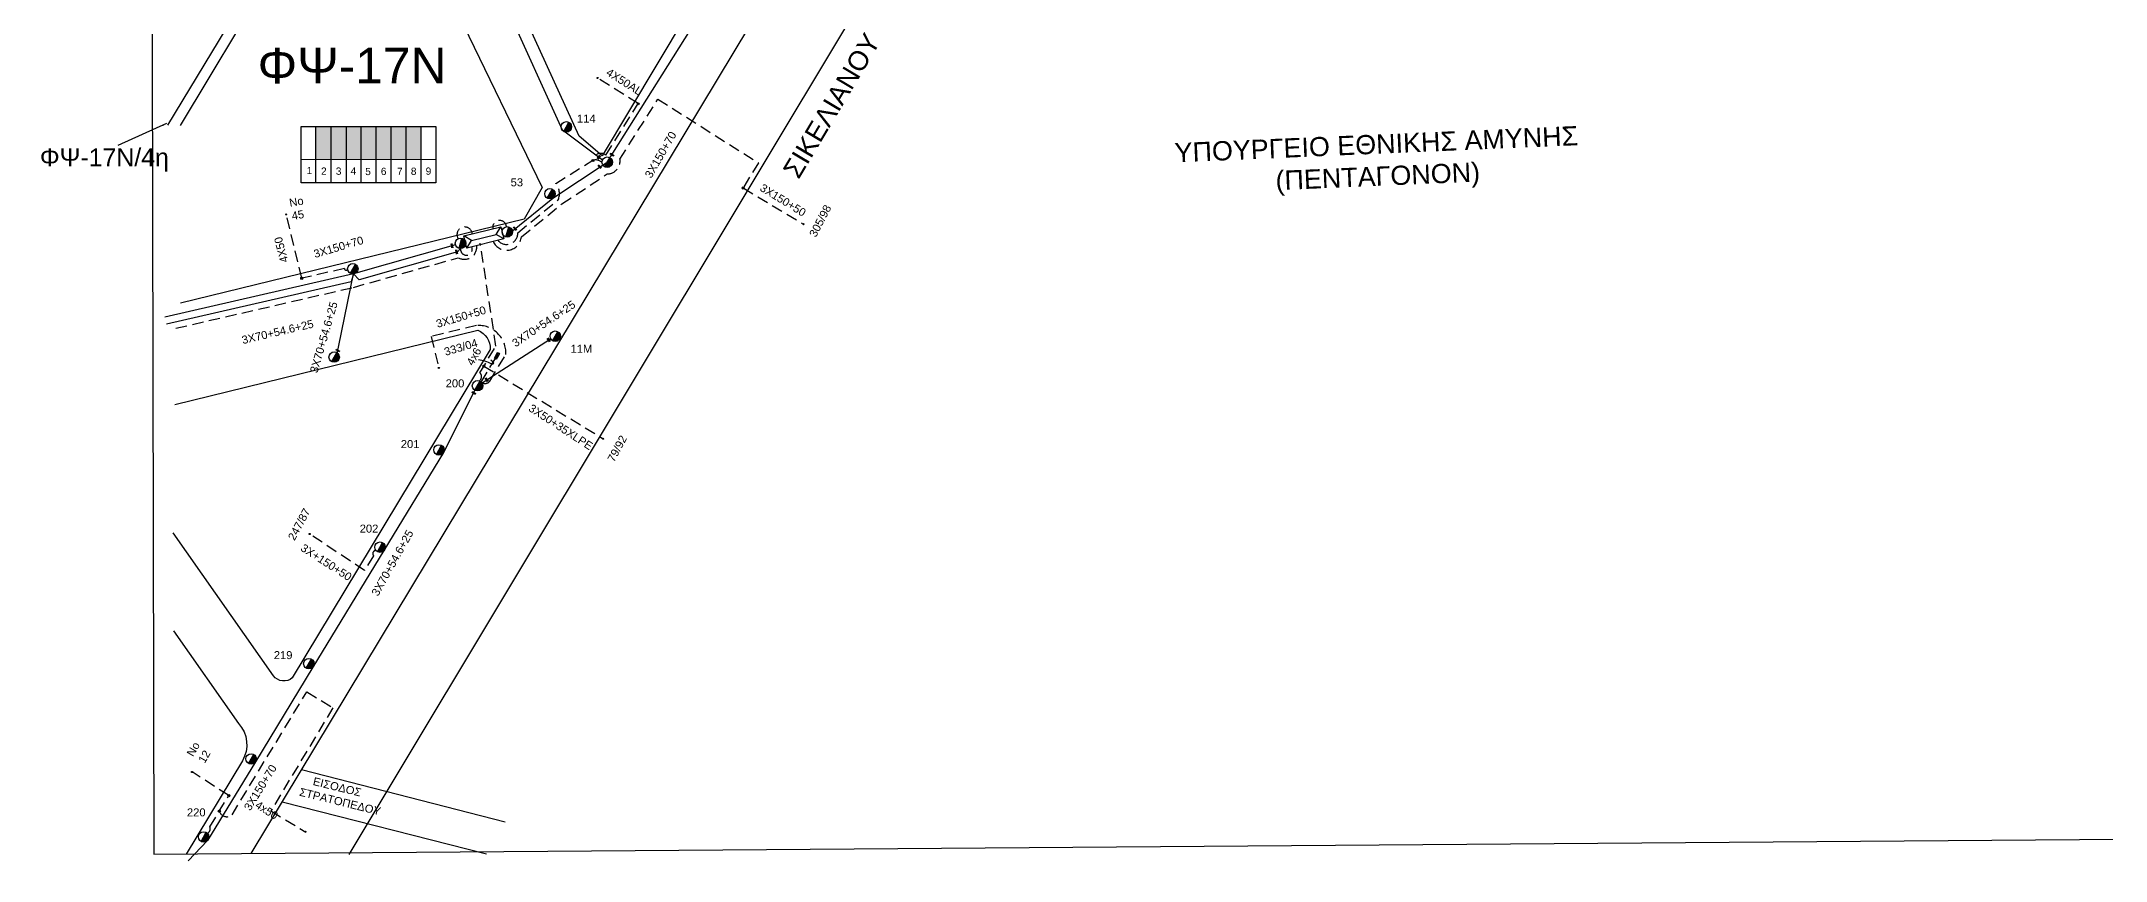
# Model space of a CAD drawing. Header units: millimetres. Extents: x 771 to 3391, y 686 to 1835.
# Drawn here: x 861.9 to 1326.2, y 746.8 to 931.1 of the extents above; entities that cross this region are included whole.
import ezdxf

# ---------------------------------------------------------------- set-up
doc = ezdxf.new("R2010")
doc.units = ezdxf.units.MM
doc.linetypes.add('DASHED', pattern=[19.05, 12.7, -6.35])
for name, color, linetype in [('Pillar OTE', 7, 'Continuous'), ('Άγνωστα', 7, 'Continuous'), ('Επιγραφές - Σχήματα', 7, 'Continuous'), ('Καλωδια Χ.Τ. 3x50+35', 7, 'Continuous'), ('Καλώδια ΧΤ   3x150+50CU', 7, 'DASHED'), ('Καλώδια ΧΤ   3x150+70AL', 7, 'DASHED'), ('Μηχανική τομή', 7, 'Continuous'), ('Στύλος ΦΜ', 7, 'Continuous'), ('Στύλος ΦΜ @ 1', 7, 'Continuous'), ('Συνδέσεις', 7, 'Continuous'), ('Συνεστραμμένα ΧΤ   3x70+54.6+25 AL', 7, 'SYN_LINE'), ('Υποσταθμός εναέριος 2 στύλων', 7, 'Continuous'), ('Υποσταθμός πόλεως', 7, 'Continuous'), ('Υπόβαθρο ΔΕΗ', 7, 'Continuous'), ('Υπόγεια καλώδια Παροχών ΧΤ   4x50AL', 7, 'DASHED'), ('Υπόγεια καλώδια Παροχών ΧΤ   4x6', 7, 'DASHED')]:
    doc.layers.add(name, color=color, linetype=linetype)
doc.styles.add('arial', font='arial.ttf')
doc.styles.get("Standard").update_dxf_attribs({"font": 'arial.ttf'})
doc.linetypes.add('SYN_LINE', pattern='A,0.5,-0.0001,["/\\/\\/\\/",Standard,S=0.1,R=0,X=0,Y=-0.05],-0.25', length=0.7501)
doc.dimstyles.new('ISO-25', dxfattribs={"dimtxt": 2.5, "dimasz": 2.5, "dimexe": 1.25, "dimexo": 0.625, "dimtad": 1, "dimtxsty": 'Standard', "dimcen": 2.5, "dimadec": 0, "dimazin": 0, "dimtfac": 1, "dimtmove": 0, "dimatfit": 3, "dimfxl": 1, "dimarcsym": 0})

# ---------------------------------------------------------------- blocks, each defined once
blk = doc.blocks.new('ΥΠΑΡΧΩΝ ΤΣΙΜΕΝΤΕΝΙΟΣ ΣΤΥΛΟΣ')
at = {"layer": 'Στύλος ΦΜ'}
blk.add_hatch(color=7, dxfattribs=at).paths.add_polyline_path([(-1.3, -2.3, 0.574793), (2.6, 0, 0.268822), (1.3, 2.3)])
at = {"layer": 'Στύλος ΦΜ', "color": 7}
blk.add_line((-1.3, -2.3), (1.3, 2.3), dxfattribs=at)
blk.add_circle((0, 0), 2.62, dxfattribs=at)
at = {"layer": 'Στύλος ΦΜ', "flags": 4}
for tag, p in [('ΑΡΙΘΜΟΣ', (-4.7, 8.1)), ('ΤΥΠΟΣ', (-4.9, 3))]:
    blk.add_attdef(tag, p, '', height=4, dxfattribs=at)
blk = doc.blocks.new('ΥΠΟΣΤΑΘΜΟΣ ΕΝΑΕΡΙΟΣ ΕΠΙ 2 ΣΤΥΛΩΝ')
at = {"layer": 'Υποσταθμός εναέριος 2 στύλων', "linetype": 'Continuous'}
for points in [[(-11.97, -2.11, 0.574793), (-8.45, -0.07, 0.268822), (-9.64, 1.98)], [(9.68, -2.15, 0.574793), (13.19, -0.1, 0.268822), (12.01, 1.95)]]:
    blk.add_hatch(color=256, dxfattribs=at).paths.add_polyline_path(points)
for p, q in [((-11.97, -2.11), (-9.64, 1.98)), ((9.68, -2.15), (12.01, 1.95))]:
    blk.add_line(p, q, dxfattribs=at)
for centre in [(-10.81, -0.07), (10.84, -0.1)]:
    blk.add_circle(centre, 2.36, dxfattribs=at)
at = {"layer": 'Υποσταθμός πόλεως', "linetype": 'Continuous', "ltscale": 40}
blk.add_lwpolyline([(-8.57, 2.82), (8.57, 2.82), (8.57, -2.82), (-8.57, -2.82)], close=True, dxfattribs=at)
for points in [[(-5.75, 0), (-8.57, 2.82)], [(-8.57, -2.82), (-5.75, 0)], [(-5.75, 0), (5.75, 0)], [(5.75, 0), (8.57, 2.82)], [(8.57, -2.82), (5.75, 0)]]:
    blk.add_lwpolyline(points, dxfattribs=at)
at = {"layer": 'Υποσταθμός εναέριος 2 στύλων', "ltscale": 40, "flags": 1}
for tag, p in [('ΜΕΤΑΣΧΗΜΑΤΙΣΜΟΣ', (14.09, 2.51)), ('ΙΣΧΥΣ', (14.07, -0.28)), ('ΑΡΙΘΜΟΣ', (14.19, -3))]:
    blk.add_attdef(tag, p, '', height=1.8, dxfattribs=at)
blk = doc.blocks.new('_ΣΥΝΔΕΣΗ')
at = {"layer": 'Συνδέσεις', "linetype": 'SYN_LINE', "ltscale": 40}
blk.add_hatch(color=256, dxfattribs=at).paths.add_polyline_path([(0.5, -0.01, 1), (-0.5, -0.01, 1)])
at = {"layer": 'Συνδέσεις'}
blk.add_circle((0, -0.01), 0.5, dxfattribs=at)
blk = doc.blocks.new('ΜΗΧΑΝΙΚΗ ΤΟΜΗ')
at = {"layer": 'Μηχανική τομή', "ltscale": 40}
for p, q in [((-1.9, 0.8), (1.9, 0.8)), ((1.9, 0), (-1.9, 0))]:
    blk.add_line(p, q, dxfattribs=at)
blk = doc.blocks.new('ΥΠΟΣΤΑΘΜΟΣ ΠΟΛΕΩΣ')
at = {"layer": 'Υποσταθμός πόλεως', "linetype": 'Continuous', "ltscale": 40}
blk.add_lwpolyline([(-8.6, 2.8), (8.6, 2.8), (8.6, -2.8), (-8.6, -2.8)], close=True, dxfattribs=at)
for points in [[(-5.8, 0), (-8.6, 2.8)], [(5.8, 0), (8.6, 2.8)], [(-8.6, -2.8), (-5.8, 0)], [(-5.8, 0), (5.8, 0)], [(8.6, -2.8), (5.8, 0)]]:
    blk.add_lwpolyline(points, dxfattribs=at)
at = {"layer": 'Υποσταθμός πόλεως', "linetype": 'SYN_LINE', "ltscale": 40, "flags": 1}
for tag, p in [('ΜΕΤΑΣΧΗΜΑΤΙΣΜΟΣ', (10.6, 2.4)), ('ΙΣΧΥΣ', (10.6, -0.4)), ('ΑΡΙΘΜΟΣ', (10.7, -3.1))]:
    blk.add_attdef(tag, p, '', height=1.8, dxfattribs=at)

msp = doc.modelspace()

# ---------------------------------------------------------------- hatches: boundary and pattern name
at = {"layer": 'Καλώδια ΧΤ   3x150+50CU', "linetype": 'DASHED', "ltscale": 0.2}
h = msp.add_hatch(color=27, dxfattribs=at)
h.dxf.hatch_style = 1
h.paths.add_polyline_path([(927.06036, 911.91629), (923.62048, 911.91651), (923.62002, 904.55592), (927.0599, 904.55258)])
h = msp.add_hatch(color=173, dxfattribs=at)
h.dxf.hatch_style = 1
h.paths.add_polyline_path([(930.49993, 911.91608), (927.06036, 911.91629), (927.0599, 904.55258), (930.49946, 904.54924)])
h = msp.add_hatch(color=151, dxfattribs=at)
h.dxf.hatch_style = 1
h.paths.add_polyline_path([(933.79748, 911.91587), (930.49993, 911.91608), (930.49946, 904.54924), (933.79702, 904.54604)])
h = msp.add_hatch(color=6, dxfattribs=at)
h.dxf.hatch_style = 1
h.paths.add_polyline_path([(937.18348, 911.91566), (933.79748, 911.91587), (933.79702, 904.54604), (937.18302, 904.54275)])
h = msp.add_hatch(color=1, dxfattribs=at)
h.dxf.hatch_style = 1
h.paths.add_polyline_path([(940.58012, 911.91545), (937.18348, 911.91566), (937.18302, 904.54275), (940.57966, 904.53945)])
h = msp.add_hatch(color=85, dxfattribs=at)
h.dxf.hatch_style = 1
h.paths.add_polyline_path([(943.91717, 911.91524), (940.58012, 911.91545), (940.57966, 904.53945), (943.91671, 904.53621)])
h = msp.add_hatch(color=62, dxfattribs=at)
h.dxf.hatch_style = 1
h.paths.add_polyline_path([(947.30555, 911.91503), (943.91717, 911.91524), (943.91671, 904.53621), (947.30509, 904.53292)])

# ---------------------------------------------------------------- linework, layer by layer
at = {"layer": 'Pillar OTE', "ltscale": 40}
for points in [[(920.29178, 899.27643), (920.29257, 911.91672), (950.62565, 911.91482), (950.62486, 899.24707), (920.29178, 899.27736)], [(923.61969, 899.27404), (923.62048, 911.91651)], [(927.05957, 899.2706), (927.06036, 911.91629)], [(930.49913, 899.26717), (930.49993, 911.91608)], [(933.79669, 899.26387), (933.79748, 911.91587)], [(937.18269, 899.26049), (937.18348, 911.91566)], [(940.57933, 899.2571), (940.58012, 911.91545)], [(943.91638, 899.25377), (943.91717, 911.91524)], [(947.30476, 899.25038), (947.30555, 911.91503)], [(920.29211, 904.55915), (950.62519, 904.52969)]]:
    msp.add_lwpolyline(points, dxfattribs=at)
at = {"layer": 'Άγνωστα', "color": 85, "linetype": 'DASHED', "ltscale": 0.2}
msp.add_lwpolyline([(899.20891, 752.945, 0.429763009), (899.75982, 754.39795), (904.03103, 761.40067)], format="xyb", dxfattribs=at)
at = {"layer": 'Καλωδια Χ.Τ. 3x50+35', "color": 85, "linetype": 'DASHED', "ltscale": 0.2}
msp.add_lwpolyline([(961.40853, 858.03567), (988.22993, 841.6841)], dxfattribs=at)
at = {"layer": 'Καλώδια ΧΤ   3x150+50CU', "color": 6, "linetype": 'DASHED', "ltscale": 0.2}
msp.add_lwpolyline([(964.5826, 886.30919, 0.72015894), (969.02741, 888.03468), (978.137, 895.44173, 0.286633823), (977.55067, 899.07114), (985.92378, 904.31441, -0.274758296), (987.96732, 903.8164)], format="xyb", dxfattribs=at)
at = {"layer": 'Καλώδια ΧΤ   3x150+50CU', "color": 173, "linetype": 'DASHED', "ltscale": 0.2}
msp.add_lwpolyline([(1019.7285, 898.09448), (1033.28984, 889.95493)], dxfattribs=at)
at = {"layer": 'Καλώδια ΧΤ   3x150+50CU', "color": 151, "linetype": 'DASHED', "ltscale": 0.2}
msp.add_lwpolyline([(892.12559, 866.5377), (932.05316, 875.73509), (955.65464, 882.4038, 0.607576753), (959.80606, 885.1337)], format="xyb", dxfattribs=at)
at = {"layer": 'Καλώδια ΧΤ   3x150+50CU', "color": 85, "linetype": 'DASHED', "ltscale": 0.2}
for points in [[(960.42066, 854.70195, 0.454974617), (960.49991, 856.52674), (964.11408, 862.52874), (960.58639, 885.68239)], [(960.80476, 854.44888, 0.445630206), (962.73467, 854.66034), (966.34885, 860.66234, 0.450714198), (959.70852, 867.16147), (949.54072, 864.67249), (951.25819, 857.65639)], [(937.12859, 816.55747, 0.631100925), (936.57377, 815.3643), (934.55789, 812.06453), (922.14927, 820.31046)]]:
    msp.add_lwpolyline(points, format="xyb", dxfattribs=at)
at = {"layer": 'Καλώδια ΧΤ   3x150+50CU', "color": 62, "linetype": 'DASHED', "ltscale": 0.2}
msp.add_arc((957.07169, 887.59703), 1.72648, 6.1694726, 211.6357341, dxfattribs=at)
at = {"layer": 'Καλώδια ΧΤ   3x150+50CU', "color": 1, "linetype": 'DASHED', "ltscale": 0.2}
msp.add_arc((964.93869, 889.24138), 1.54838, 5.2773775, 191.8555071, dxfattribs=at)
at = {"layer": 'Καλώδια ΧΤ   3x150+50CU', "color": 27, "linetype": 'DASHED', "ltscale": 0.2}
msp.add_arc((957.47334, 884.29377), 1.31403, 172.1534469, 25.1553667, dxfattribs=at)
at = {"layer": 'Καλώδια ΧΤ   3x150+70AL', "color": 173, "linetype": 'DASHED', "ltscale": 0.2}
msp.add_lwpolyline([(963.50186, 886.04323, 0.770535275), (969.83627, 887.10793), (978.94587, 894.51498), (989.16066, 901.24548, 0.447256549), (992.0029, 904.55855), (1000.5184, 918.08184), (1023.13169, 903.76456), (1019.7285, 898.09448)], format="xyb", dxfattribs=at)
at = {"layer": 'Καλώδια ΧΤ   3x150+70AL', "color": 6, "linetype": 'DASHED', "ltscale": 0.2}
msp.add_lwpolyline([(985.92378, 904.31441, -0.576807781), (988.81002, 905.50819), (996.10285, 917.08978)], format="xyb", dxfattribs=at)
at = {"layer": 'Καλώδια ΧΤ   3x150+70AL', "color": 62, "linetype": 'DASHED', "ltscale": 0.2}
msp.add_lwpolyline([(930.76443, 879.75404, -0.705983131), (930.04388, 879.9877), (920.4417, 877.77994)], format="xyb", dxfattribs=at)
at = {"layer": 'Καλώδια ΧΤ   3x150+70AL', "color": 85, "linetype": 'DASHED', "ltscale": 0.2}
msp.add_lwpolyline([(901.89542, 757.89931, 0.545161747), (904.7641, 757.1081), (921.55676, 784.75455), (927.46317, 781.16695), (913.48626, 757.9557), (921.38418, 753.19989)], format="xyb", dxfattribs=at)
at = {"layer": 'Συνεστραμμένα ΧΤ   3x70+54.6+25 AL', "color": 1, "ltscale": 20}
msp.add_lwpolyline([(989.14514, 903.88727), (1011.70221, 939.70968), (1022.13232, 957.01414), (1037.57664, 982.16722), (1060.41487, 1020.39363), (1078.39158, 1050.38515), (1093.31859, 1075.83131), (1108.1476, 1103.03307)], dxfattribs=at)
at = {"layer": 'Συνεστραμμένα ΧΤ   3x70+54.6+25 AL', "color": 6, "ltscale": 20}
msp.add_lwpolyline([(988.07675, 904.38908), (979.04946, 911.0887), (966.38304, 938.96953), (953.58715, 965.44362), (941.08721, 994.60545), (924.61523, 1024.78906), (914.21165, 1046.38691), (893.96882, 1011.61275), (888.99929, 1003.91278)], dxfattribs=at)
at = {"layer": 'Συνεστραμμένα ΧΤ   3x70+54.6+25 AL', "color": 151, "ltscale": 20}
msp.add_lwpolyline([(940.5549, 993.55498), (918.97773, 960.00539), (905.06424, 936.76525), (890.27842, 912.24273)], dxfattribs=at)
at = {"layer": 'Συνεστραμμένα ΧΤ   3x70+54.6+25 AL', "color": 1, "ltscale": 15}
msp.add_lwpolyline([(967.82378, 888.43392), (976.93337, 895.84096), (988.89664, 903.72353)], dxfattribs=at)
at = {"layer": 'Συνεστραμμένα ΧΤ   3x70+54.6+25 AL', "color": 62, "linetype": 'SYN_LINE', "ltscale": 20}
msp.add_lwpolyline([(955.0246, 885.31424), (932.08618, 878.75733), (889.66732, 869.00426)], dxfattribs=at)
at = {"layer": 'Συνεστραμμένα ΧΤ   3x70+54.6+25 AL', "color": 27, "linetype": 'SYN_LINE', "ltscale": 20}
for points in [[(956.17161, 884.47316), (955.46751, 883.76477), (933.38913, 877.45371), (932.08618, 878.75733), (931.54355, 876.9968), (890.02906, 867.43386)], [(928.09174, 859.3516), (932.08618, 878.75733)]]:
    msp.add_lwpolyline(points, dxfattribs=at)
at = {"layer": 'Συνεστραμμένα ΧΤ   3x70+54.6+25 AL', "color": 85, "linetype": 'SYN_LINE', "ltscale": 20}
for points in [[(959.97946, 853.60957), (976.42134, 864.19545)], [(959.39616, 852.58639), (952.32516, 838.58432), (938.93631, 816.52166), (922.91794, 790.3013), (910.00725, 768.9741), (899.22334, 751.29369), (894.86734, 746.75907)]]:
    msp.add_lwpolyline(points, dxfattribs=at)
at = {"layer": 'Υπόβαθρο ΔΕΗ'}
for points in [[(885.09288, 1760.10912), (887.18759, 748.25165)], [(887.18759, 748.25165), (2875.29445, 763.38266), (2895.53155, 1762.67838)], [(1372.93378, 751.48167), (1482.86909, 831.99661), (1482.13151, 841.00179), (1111.49521, 1084.63438), (909.00244, 748.35764)], [(931.07637, 748.13714), (939.61793, 762.36828), (1126.94663, 1074.47761)], [(893.151, 912.14939), (932.28961, 977.33082), (933.36372, 978.21806), (934.72702, 978.21806), (935.75982, 977.94982), (936.09031, 977.14511), (936.85459, 975.94836), (974.52705, 898.22865), (970.48809, 891.11286), (893.17602, 872.18763)], [(920.41484, 767.31005), (966.20214, 755.52704)], [(916.02947, 760.02734), (962.01225, 748.32553)]]:
    msp.add_lwpolyline(points, dxfattribs=at)
msp.add_lwpolyline([(969.8015, 938.33769), (1069.08583, 1108.79358), (1072.43445, 1110.09322), (1099.7508, 1092.17493), (988.04018, 905.33238), (982.86991, 909.74524)], close=True, dxfattribs=at)
for points in [[(891.8819, 849.40966), (960.02363, 866.09009, -0.322901737), (962.82088, 861.77339), (918.32362, 787.87745, -0.421394017), (914.06571, 788.34338), (891.55901, 820.4879)], [(891.60456, 798.48611), (906.199, 777.64203, -0.334965342), (907.08406, 769.23573), (894.4829, 748.26355)]]:
    msp.add_lwpolyline(points, format="xyb", dxfattribs=at)
msp.add_open_spline([(960.18353, 859.50318), (962.47704, 859.14893), (963.01996, 858.12763), (964.10335, 858.6905), (962.93574, 859.37816)], degree=3, dxfattribs=at)
at = {"layer": 'Υπόγεια καλώδια Παροχών ΧΤ   4x50AL', "color": 6, "linetype": 'DASHED', "ltscale": 0.2}
msp.add_lwpolyline([(996.10285, 917.08978), (986.97238, 922.83916)], dxfattribs=at)
at = {"layer": 'Υπόγεια καλώδια Παροχών ΧΤ   4x50AL', "color": 62, "linetype": 'DASHED', "ltscale": 0.2}
msp.add_lwpolyline([(920.4417, 877.77994), (916.92594, 892.2724)], dxfattribs=at)
at = {"layer": 'Υπόγεια καλώδια Παροχών ΧΤ   4x50AL', "color": 85, "linetype": 'DASHED', "ltscale": 0.2}
msp.add_lwpolyline([(904.03103, 761.40067), (895.76884, 766.73231)], dxfattribs=at)
at = {"layer": 'Υπόγεια καλώδια Παροχών ΧΤ   4x6', "color": 85, "linetype": 'DASHED', "ltscale": 0.2}
msp.add_lwpolyline([(960.80476, 854.44888), (964.06137, 859.8571)], dxfattribs=at)

# ---------------------------------------------------------------- block references
at = {"layer": 'Μηχανική τομή'}
for p, xscale, yscale, zscale, rotation in [((987.31799, 904.96634), 0.2499999999999681, 0.2499999999999681, 0.2499999999999681, 49.935581647553), ((990.16181, 905.50182), 0.2500000000001928, 0.2500000000001928, 0.2500000000001928, 327.4856236634982), ((987.3647, 902.81724), 0.2500000000001928, 0.2500000000001928, 0.2500000000001928, 312.6268794242704), ((968.3099, 888.89844), 0.2500000000001928, 0.2500000000001928, 0.2500000000001928, 312.6268794242704), ((954.32259, 885.11357), 0.249999999999919, 0.249999999999919, 0.249999999999919, 102.3601860078606), ((955.36441, 883.7353), 0.249999999999919, 0.249999999999919, 0.249999999999919, 102.3601860078606), ((975.87888, 863.84619), 0.2500000000002005, 0.2500000000002005, 0.2500000000002005, 303.089398345544), ((928.4892, 861.4346), 0.2500000000002005, 0.2500000000002005, 0.2500000000002005, 331.5446991727721), ((961.92599, 854.89651), 0.2500000000002005, 0.2500000000002005, 0.2500000000002005, 303.089398345544), ((959.08195, 851.88317), 0.2500000000002005, 0.2500000000002005, 0.2500000000002005, 331.5446991727721)]:
    msp.add_blockref('ΜΗΧΑΝΙΚΗ ΤΟΜΗ', p, dxfattribs=dict(at, xscale=xscale, yscale=yscale, zscale=zscale, rotation=rotation))
at = {"layer": 'Στύλος ΦΜ @ 1', "ltscale": 40}
ref = msp.add_blockref('ΥΠΑΡΧΩΝ ΤΣΙΜΕΝΤΕΝΙΟΣ ΣΤΥΛΟΣ', (979.95314, 911.84401), dxfattribs=dict(at, xscale=0.4499999999998181, yscale=0.4499999999998181, zscale=0.4499999999998181))
ref.add_attrib('ΤΥΠΟΣ', '114', (982.33726, 912.80306), dxfattribs={"layer": 'Στύλος ΦΜ', "height": 1.8, "flags": 4})
at = {"layer": 'Στύλος ΦΜ @ 1', "ltscale": 40, "xscale": 0.4499999999998181, "yscale": 0.4499999999998181, "zscale": 0.4499999999998181}
for p in [(989.14288, 903.88856), (931.92977, 879.92467), (927.73235, 860.05284), (909.05044, 769.66086)]:
    msp.add_blockref('ΥΠΑΡΧΩΝ ΤΣΙΜΕΝΤΕΝΙΟΣ ΣΤΥΛΟΣ', p, dxfattribs=at)
at = {"layer": 'Στύλος ΦΜ @ 1', "ltscale": 40}
ref = msp.add_blockref('ΥΠΑΡΧΩΝ ΤΣΙΜΕΝΤΕΝΙΟΣ ΣΤΥΛΟΣ', (976.25511, 896.80383), dxfattribs=dict(at, xscale=0.4499999999998181, yscale=0.4499999999998181, zscale=0.4499999999998181))
ref.add_attrib('ΤΥΠΟΣ', '53', (967.41897, 898.46657), dxfattribs={"layer": 'Στύλος ΦΜ', "height": 1.8, "flags": 4})
ref = msp.add_blockref('ΥΠΑΡΧΩΝ ΤΣΙΜΕΝΤΕΝΙΟΣ ΣΤΥΛΟΣ', (977.4575, 864.75539), dxfattribs=dict(at, xscale=0.4499999999998181, yscale=0.4499999999998181, zscale=0.4499999999998181))
ref.add_attrib('ΤΥΠΟΣ', '11Μ', (980.89179, 861.01193), dxfattribs={"layer": 'Στύλος ΦΜ', "height": 1.8, "flags": 4})
ref = msp.add_blockref('ΥΠΑΡΧΩΝ ΤΣΙΜΕΝΤΕΝΙΟΣ ΣΤΥΛΟΣ', (959.97719, 853.61086), dxfattribs=dict(at, xscale=0.4499999999998181, yscale=0.4499999999998181, zscale=0.4499999999998181))
ref.add_attrib('ΤΥΠΟΣ', '200', (952.80928, 853.24364), dxfattribs={"layer": 'Στύλος ΦΜ', "height": 1.8, "flags": 4})
ref = msp.add_blockref('ΥΠΑΡΧΩΝ ΤΣΙΜΕΝΤΕΝΙΟΣ ΣΤΥΛΟΣ', (951.30444, 839.17192), dxfattribs=dict(at, xscale=0.4499999999998181, yscale=0.4499999999998181, zscale=0.4499999999998181))
ref.add_attrib('ΤΥΠΟΣ', '201', (942.71922, 839.59047), dxfattribs={"layer": 'Στύλος ΦΜ', "height": 1.8, "flags": 4})
ref = msp.add_blockref('ΥΠΑΡΧΩΝ ΤΣΙΜΕΝΤΕΝΙΟΣ ΣΤΥΛΟΣ', (938.0474, 817.29431), dxfattribs=dict(at, xscale=0.4499999999998181, yscale=0.4499999999998181, zscale=0.4499999999998181))
ref.add_attrib('ΤΥΠΟΣ', '202', (933.47192, 820.56537), dxfattribs={"layer": 'Στύλος ΦΜ', "height": 1.8, "flags": 4})
ref = msp.add_blockref('ΥΠΑΡΧΩΝ ΤΣΙΜΕΝΤΕΝΙΟΣ ΣΤΥΛΟΣ', (922.03617, 791.08209), dxfattribs=dict(at, xscale=0.4499999999998181, yscale=0.4499999999998181, zscale=0.4499999999998181))
ref.add_attrib('ΤΥΠΟΣ', '219', (914.15515, 792.11293), dxfattribs={"layer": 'Στύλος ΦΜ', "height": 1.8, "flags": 4})
ref = msp.add_blockref('ΥΠΑΡΧΩΝ ΤΣΙΜΕΝΤΕΝΙΟΣ ΣΤΥΛΟΣ', (898.37629, 752.11201), dxfattribs=dict(at, xscale=0.4499999999998181, yscale=0.4499999999998181, zscale=0.4499999999998181))
ref.add_attrib('ΤΥΠΟΣ', '220', (894.6192, 756.73502), dxfattribs={"layer": 'Στύλος ΦΜ', "height": 1.8, "flags": 4})
at = {"layer": 'Συνδέσεις'}
for p, xscale, yscale, zscale in [((986.97238, 922.83916), 0.25, 0.25, 0.25), ((996.10801, 917.04652), 0.4777242751394019, 0.4777242751394019, 0.4777242751394019), ((985.92894, 904.27116), 0.4777242751394019, 0.4777242751394019, 0.4777242751394019), ((1019.7285, 898.09448), 0.4777242751394019, 0.4777242751394019, 0.4777242751394019), ((916.94705, 892.15196), 0.25, 0.25, 0.25), ((1033.28984, 889.95493), 0.25, 0.25, 0.25), ((920.4417, 877.77994), 0.4777242751394019, 0.4777242751394019, 0.4777242751394019), ((951.27136, 857.60258), 0.25, 0.25, 0.25), ((961.40853, 858.03567), 0.4777242751394019, 0.4777242751394019, 0.4777242751394019), ((988.22993, 841.6841), 0.25, 0.25, 0.25), ((922.21199, 820.26877), 0.25, 0.25, 0.25), ((895.76884, 766.73231), 0.25, 0.25, 0.25), ((904.03103, 761.40067), 0.4777242751394019, 0.4777242751394019, 0.4777242751394019), ((901.89542, 757.89931), 0.4777242751394019, 0.4777242751394019, 0.4777242751394019), ((921.26121, 753.27394), 0.25, 0.25, 0.25)]:
    msp.add_blockref('_ΣΥΝΔΕΣΗ', p, dxfattribs=dict(at, xscale=xscale, yscale=yscale, zscale=zscale))
at = {"layer": 'Υποσταθμός εναέριος 2 στύλων', "xscale": 0.4999999999999999, "yscale": 0.4999999999999999, "zscale": 0.4999999999999999, "rotation": 13.8256168186981}
msp.add_blockref('ΥΠΟΣΤΑΘΜΟΣ ΕΝΑΕΡΙΟΣ ΕΠΙ 2 ΣΤΥΛΩΝ', (961.39203, 886.97369), dxfattribs=at)
at = {"layer": 'Υποσταθμός πόλεως', "xscale": 0.08535055226355605, "yscale": 0.08535055226355605, "zscale": 0.08535055226355605, "rotation": 61.67054130346517}
msp.add_blockref('ΥΠΟΣΤΑΘΜΟΣ ΠΟΛΕΩΣ', (964.32694, 860.32424), dxfattribs=at)

# ---------------------------------------------------------------- texts
at = {"ltscale": 40, "char_height": 4, "style": 'arial'}
for s, insert, width, attachment_point, rotation in [('{\\H1.083x;ΣIKEΛIANOY}', (1028.4507, 902.09142), 64.8866414, 1, 59.2546127), ('{\\H1.083x;YΠOYPΓEIO EΘNIKHΣ AMYNHΣ\\P(ΠENTAΓONON)}', (1162.30601, 903.69014), 107.9933069, 5, 2.4447395)]:
    msp.add_mtext(s, dxfattribs=dict(at, insert=insert, width=width, attachment_point=attachment_point, rotation=rotation))
at = {"ltscale": 30, "char_height": 1.63441, "width": 11.2572904, "attachment_point": 1}
for s, insert in [('1', (921.53794, 902.83775)), ('2', (924.77641, 902.70429)), ('3', (928.10699, 902.70429)), ('4', (931.4105, 902.70429)), ('5', (934.71401, 902.62311)), ('6', (938.23414, 902.65017)), ('7', (941.86259, 902.65017)), ('8', (944.97654, 902.67723)), ('9', (948.30713, 902.70429))]:
    msp.add_mtext(s, dxfattribs=dict(at, insert=insert))
at = {"layer": 'Άγνωστα', "color": 7, "char_height": 1.8, "attachment_point": 1}
for s, gutter_width, insert, rotation in [('3X150+70', 12.5, (997.47693, 901.03571), 59.9662341), ('3X150+50', 12.5, (1024.24343, 899.16386), 328.302937), ('305/98', 12.5, (1034.48127, 887.69687), 62.6207577), ('3X150+70', 12.5, (922.91746, 884.05049), 16.3684265), ('3X70+54.6+25', 12.5, (906.77913, 864.71952), 13.2183851), ('3X70+54.6+25', 12.5, (922.22859, 856.83823), 73.8902342), ('3X150+50', 12.5, (950.47185, 868.34883), 16.3684265), ('3X70+54.6+25', 12.5, (967.52224, 863.71211), 33.963603), ('333/04', 12.5, (952.28058, 862.04977), 16.3684265), ('4x6', 12.5, (957.37804, 858.85927), 60.7210161), ('3X50+35XLPE', 12.5, (972.25408, 849.60665), 326.8785621), ('79/92', 1.88396, (989.10076, 837.13585), 61.629019), ('247/87', 1.88396, (917.22694, 819.49266), 61.629019), ('3X+150+50', 12.5, (920.97752, 818.17094), 327.1704456), ('3X70+54.6+25', 12.5, (936.0163, 807.00622), 60.7210161), ('3X150+70', 12.5, (907.31959, 758.78891), 58.2659777), ('ΣΤΡΑΤΟΠΕΔΟΥ', 12.5, (920.18847, 763.18141), 346.1676302), ('ΕΙΣΟΔΟΣ', 12.5, (923.24889, 765.57498), 346.1676302)]:
    msp.add_mtext_dynamic_manual_height_columns(s, width=1.8, gutter_width=gutter_width, heights=[0.04535], dxfattribs=dict(at, insert=insert, rotation=rotation))
at = {"layer": 'Άγνωστα', "color": 7}
note = msp.add_mtext_dynamic_manual_height_columns('No ', width=1.8, gutter_width=1.88396, heights=[0.04535, 0], dxfattribs=dict(at, insert=(913.86371, 894.94778), char_height=1.8, attachment_point=1, rotation=10.3068664))
for column, words in zip(note.columns.linked_columns, ['45']):
    column.text = words
note = msp.add_mtext_dynamic_manual_height_columns('No ', width=1.8, gutter_width=1.88396, heights=[0.04535, 0], dxfattribs=dict(at, insert=(892.61729, 767.72211), char_height=1.8, attachment_point=1, rotation=60.1190469))
for column, words in zip(note.columns.linked_columns, ['12']):
    column.text = words
note = msp.add_mtext_dynamic_manual_height_columns('4x50\\P', width=1.8, gutter_width=12.5, heights=[0.04535, 0], dxfattribs=dict(at, insert=(898.74608, 768.1088), char_height=1.8, attachment_point=1, rotation=327.1704456))
at = {"layer": 'Επιγραφές - Σχήματα', "ltscale": 0.2, "insert": (861.5442, 906.99432), "char_height": 4, "width": 19.6718533, "attachment_point": 1}
msp.add_mtext('ΦΨ-17Ν/4η', dxfattribs=at)
at = {"layer": 'Υπόβαθρο ΔΕΗ', "insert": (910.5068, 929.63046), "char_height": 8, "attachment_point": 1}
msp.add_mtext_dynamic_manual_height_columns('ΦΨ-17N', width=84.657329, gutter_width=12.5, heights=[0], dxfattribs=at)
at = {"layer": 'Υπόγεια καλώδια Παροχών ΧΤ   4x50AL', "color": 7, "char_height": 1.8, "attachment_point": 1}
for s, insert, rotation in [('4X50AL', (989.68176, 925.14518), 327.5999966), ('4X50', (915.69227, 881.1204), 104.994018)]:
    msp.add_mtext_dynamic_manual_height_columns(s, width=1.8, gutter_width=12.5, heights=[0.04535], dxfattribs=dict(at, insert=insert, rotation=rotation))

# ---------------------------------------------------------------- leaders
at = {"layer": 'Επιγραφές - Σχήματα', "ltscale": 40}
msp.add_leader([(890.05904, 912.58059), (879.10202, 907.61765)], dimstyle='ISO-25', override={"dimasz": 1, "dimtad": 0}, dxfattribs=at)

doc.saveas('drawing.dxf')
